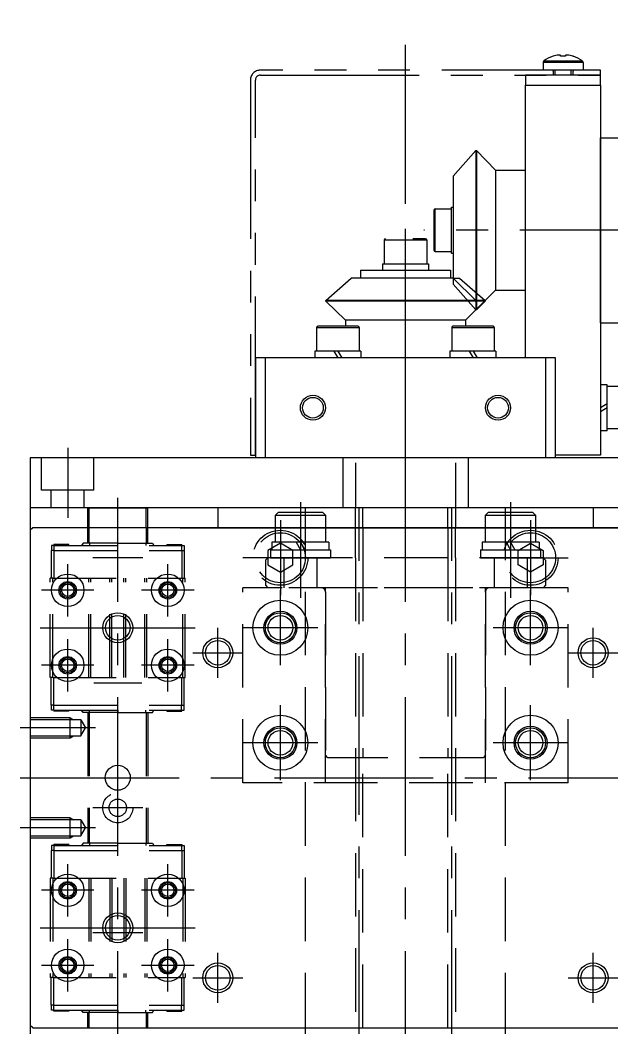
# Model space of a CAD drawing. Extents: x -58 to 484, y -16 to 584.
# Drawn here: x 268.8 to 387, y 116 to 317.5 of the extents above; entities that cross this region are included whole.
import ezdxf

# ---------------------------------------------------------------- set-up
doc = ezdxf.new("R2010")
doc.units = 0
for name, pattern in [('CENTER', [50.8, 31.75, -6.35, 6.35, -6.35]), ('DASHED', [19.05, 12.7, -6.35]), ('PHANTOM', [63.5, 31.75, -6.35, 6.35, -6.35, 6.35, -6.35])]:
    doc.linetypes.add(name, pattern=pattern)
doc.layers.get('0').update_dxf_attribs({"linetype": 'CONTINUOUS'})
doc.layers.add('CENTER', color=1, linetype='CENTER')
doc.layers.add('SCALE', color=7, linetype='CONTINUOUS')

msp = doc.modelspace()

# ---------------------------------------------------------------- linework, layer by layer
at = {"color": 7, "linetype": 'CONTINUOUS'}
for p, q in [((376.74, 310.52), (376.39, 310.52)), ((376.74, 310.27), (376.74, 310.52)), ((377.77, 310.52), (377.77, 310.27)), ((378.12, 310.52), (377.77, 310.52)), ((377.26, 309.04), (373.26, 309.04)), ((373.26, 309.04), (373.26, 307.5)), ((377.26, 309.33), (373.4, 309.33)), ((375.26, 310.29), (375.27, 310.27)), ((381.11, 309.33), (377.26, 309.33)), ((381.26, 309.04), (377.26, 309.04)), ((379.24, 310.27), (379.25, 310.29)), ((381.26, 309.04), (381.26, 307.5)), ((369.76, 306.5), (369.76, 304.5)), ((384.76, 306.5), (369.76, 306.5)), ((377.26, 307.5), (373.26, 307.5)), ((375.26, 307.3), (375.26, 306.5)), ((381.26, 307.5), (377.26, 307.5)), ((379.26, 306.5), (379.26, 307.3)), ((384.76, 304.5), (384.76, 306.5)), ((369.76, 304.5), (384.76, 304.5)), ((369.76, 250), (369.76, 304.5)), ((384.76, 304.5), (384.76, 230.5)), ((384.76, 257), (384.76, 294)), ((355.32, 286.32), (359.83, 291.42)), ((359.83, 291.42), (359.97, 291.42)), ((359.83, 291.42), (359.83, 275.5)), ((359.97, 291.42), (359.97, 275.5)), ((359.97, 291.42), (363.76, 287.5)), ((355.32, 286.32), (355.32, 275.5)), ((363.76, 287.5), (369.76, 287.5)), ((363.76, 287.5), (363.76, 275.5)), ((354.96, 280.1), (355.32, 280.1)), ((354.96, 270.9), (354.96, 280.1)), ((351.46, 279.5), (351.46, 271.5)), ((351.71, 279.75), (354.96, 279.75)), ((351.71, 271.25), (351.71, 279.75)), ((355.32, 275.5), (355.32, 265.94)), ((359.83, 275.5), (359.83, 259.57)), ((359.97, 275.5), (359.97, 259.57)), ((363.76, 275.5), (363.76, 263.5)), ((341.51, 273.55), (341.51, 268.8)), ((341.51, 273.55), (347.35, 273.55)), ((349.76, 273.8), (347.25, 273.8)), ((347.35, 273.55), (350.01, 273.55)), ((350.01, 273.55), (350.01, 268.8)), ((351.71, 271.25), (354.96, 271.25)), ((354.96, 270.9), (355.32, 270.9)), ((341.16, 268.8), (341.16, 267.5)), ((341.16, 268.8), (350.36, 268.8)), ((350.36, 268.8), (350.36, 267.5)), ((336.76, 267.5), (336.76, 265.94)), ((336.76, 267.5), (354.76, 267.5)), ((354.76, 267.5), (354.76, 265.94)), ((329.83, 261.43), (334.94, 265.94)), ((355.32, 265.94), (334.94, 265.94)), ((355.32, 265.94), (359.83, 261.43)), ((363.76, 263.5), (357.76, 257.5)), ((363.76, 263.5), (369.76, 263.5)), ((329.83, 261.29), (329.83, 261.43)), ((361.68, 261.43), (329.83, 261.43)), ((333.76, 257.5), (329.83, 261.29)), ((361.68, 261.29), (329.83, 261.29)), ((361.68, 261.29), (359.97, 259.57)), ((361.68, 261.43), (361.68, 261.29)), ((359.97, 259.57), (359.83, 259.57)), ((328.01, 256.05), (336.51, 256.05)), ((328.01, 256.05), (328.01, 251.3)), ((336.26, 256.3), (328.26, 256.3)), ((333.76, 257.5), (333.76, 256.3)), ((357.76, 257.5), (333.76, 257.5)), ((336.51, 256.05), (336.51, 251.3)), ((355.01, 256.05), (355.01, 251.3)), ((355.01, 256.05), (363.51, 256.05)), ((363.26, 256.3), (355.26, 256.3)), ((357.76, 257.5), (357.76, 256.3)), ((363.51, 256.05), (363.51, 251.3)), ((317.76, 250), (315.76, 250)), ((315.76, 250), (315.76, 230)), ((317.76, 230), (317.76, 250)), ((373.76, 250), (317.76, 250)), ((327.66, 251.3), (327.66, 250)), ((336.84, 251.3), (327.66, 251.3)), ((331.45, 251.3), (332.26, 250)), ((332.26, 251.3), (333.07, 250)), ((336.84, 251.3), (336.84, 250)), ((354.66, 251.3), (354.66, 250)), ((363.84, 251.3), (354.66, 251.3)), ((358.47, 251.3), (359.28, 250)), ((359.28, 251.3), (360.09, 250)), ((363.84, 251.3), (363.84, 250)), ((375.76, 250), (369.76, 250)), ((373.76, 250), (373.76, 230)), ((375.76, 230.5), (375.76, 250)), ((386.06, 244.6), (384.76, 244.6)), ((386.06, 235.4), (386.06, 244.6)), ((390.81, 244.25), (386.06, 244.25)), ((386.06, 240.81), (384.76, 240)), ((386.06, 240), (384.76, 239.19)), ((386.06, 235.4), (384.76, 235.4)), ((390.81, 235.75), (386.06, 235.75)), ((420.76, 230), (270.76, 230)), ((270.76, 230), (270.76, 0)), ((375.76, 230), (315.76, 230)), ((375.76, 230), (375.76, 230.5)), ((384.76, 230.5), (375.76, 230.5)), ((420.76, 220), (270.76, 220)), ((282.26, 220), (294.26, 220)), ((282.26, 216), (282.26, 220)), ((282.56, 216), (282.56, 220)), ((293.96, 216), (293.96, 220)), ((294.26, 216), (294.26, 220)), ((308.26, 220), (308.26, 216)), ((335.76, 216), (335.76, 220)), ((337.26, 216), (337.26, 220)), ((354.26, 216), (354.26, 220)), ((355.76, 220), (355.76, 216)), ((383.26, 220), (383.26, 216)), ((319.76, 218.5), (320.36, 219.1)), ((319.76, 218.5), (329.76, 218.5)), ((319.76, 216), (319.76, 218.5)), ((320.36, 219.1), (329.16, 219.1)), ((329.16, 219.1), (329.76, 218.5)), ((329.76, 218.5), (329.76, 216)), ((361.76, 218.5), (362.36, 219.1)), ((361.76, 218.5), (371.76, 218.5)), ((361.76, 216), (361.76, 218.5)), ((362.36, 219.1), (371.16, 219.1)), ((371.16, 219.1), (371.76, 218.5)), ((371.76, 218.5), (371.76, 216)), ((271.26, 216), (270.76, 215.5)), ((271.26, 216), (270.76, 215.5)), ((420.26, 216), (271.26, 216)), ((420.26, 216), (271.26, 216)), ((300.76, 216), (295.76, 216)), ((300.76, 216), (390.76, 216)), ((270.76, 215.5), (270.76, 116.5)), ((270.76, 215.5), (270.76, 116.5)), ((271.26, 116), (270.76, 116.5)), ((271.26, 116), (270.76, 116.5)), ((271.26, 116), (420.26, 116))]:
    msp.add_line(p, q, dxfattribs=at)
at = {"color": 3, "linetype": 'PHANTOM'}
for p, q in [((384.76, 307.5), (316.76, 307.5)), ((316.76, 306.5), (384.76, 306.5)), ((384.76, 306.5), (384.76, 307.5)), ((384.76, 306.5), (384.76, 307.5)), ((314.76, 305.5), (314.76, 230.5)), ((315.76, 230.5), (315.76, 305.5)), ((314.76, 230.5), (315.76, 230.5))]:
    msp.add_line(p, q, dxfattribs=at)
at = {"color": 3, "linetype": 'CONTINUOUS'}
for p, q in [((375.64, 307.5), (375.64, 306.5)), ((378.88, 306.5), (378.88, 307.5))]:
    msp.add_line(p, q, dxfattribs=at)
at = {"color": 3, "linetype": 'DASHED'}
for p, q in [((355.32, 265.94), (356.58, 265.94)), ((355.32, 265.94), (355.32, 264.68)), ((355.32, 264.68), (359.83, 259.58)), ((356.58, 265.94), (361.68, 261.43)), ((273.01, 223.5), (273.01, 230)), ((283.51, 223.5), (283.51, 230)), ((333.26, 230), (333.26, 220)), ((358.26, 230), (358.26, 220)), ((335.76, 229), (335.76, 220)), ((355.76, 229), (355.76, 220)), ((283.51, 223.5), (273.01, 223.5)), ((274.96, 220), (274.96, 223.5)), ((281.56, 220), (281.56, 223.5)), ((325.76, 0), (325.76, 220)), ((365.76, 0), (365.76, 220)), ((282.26, 212.95), (282.26, 216)), ((282.56, 212.95), (282.56, 216)), ((293.96, 216), (293.96, 212.95)), ((294.26, 212.95), (294.26, 216)), ((319.76, 213.1), (319.76, 216)), ((329.76, 216), (329.76, 213.1)), ((335.76, 210), (335.76, 216)), ((335.76, 210), (335.76, 216)), ((337.26, 216), (337.26, 210)), ((337.26, 216), (337.26, 210)), ((354.26, 216), (354.26, 210)), ((354.26, 216), (354.26, 210)), ((355.76, 210), (355.76, 216)), ((355.76, 210), (355.76, 216)), ((361.76, 213.1), (361.76, 216)), ((371.76, 216), (371.76, 213.1)), ((275.51, 212.45), (275.01, 212.45)), ((275.01, 212.45), (275.01, 211.45)), ((278.46, 212.65), (275.46, 212.65)), ((275.46, 212.65), (275.46, 212.45)), ((275.51, 212.45), (301.01, 212.45)), ((275.51, 212.45), (275.51, 211.45)), ((278.46, 212.45), (278.46, 212.65)), ((281.33, 212.95), (281.03, 212.45)), ((282.63, 212.95), (281.33, 212.95)), ((288.26, 212.95), (282.63, 212.95)), ((282.63, 212.95), (282.63, 212.45)), ((288.26, 212.95), (293.89, 212.95)), ((288.26, 212.45), (288.26, 212.95)), ((293.89, 212.95), (295.19, 212.95)), ((293.89, 212.95), (293.89, 212.45)), ((295.19, 212.95), (295.49, 212.45)), ((298.06, 212.65), (298.06, 212.45)), ((298.06, 212.65), (301.06, 212.65)), ((301.01, 212.45), (301.51, 212.45)), ((301.01, 212.45), (301.01, 211.45)), ((301.06, 212.45), (301.06, 212.65)), ((301.51, 212.45), (301.51, 211.45)), ((320.76, 212.89), (318.26, 211.44)), ((318.76, 211.6), (318.76, 210)), ((318.76, 211.6), (330.76, 211.6)), ((330.46, 213.1), (319.06, 213.1)), ((319.06, 213.1), (319.06, 211.6)), ((323.26, 211.44), (320.76, 212.89)), ((323.89, 213.1), (324.76, 211.6)), ((324.76, 213.1), (325.62, 211.6)), ((330.46, 213.1), (330.46, 211.6)), ((330.76, 211.6), (330.76, 210)), ((360.76, 211.6), (360.76, 210)), ((360.76, 211.6), (372.76, 211.6)), ((372.46, 213.1), (361.06, 213.1)), ((361.06, 213.1), (361.06, 211.6)), ((365.89, 213.1), (366.76, 211.6)), ((366.76, 213.1), (367.62, 211.6)), ((368.26, 211.44), (370.76, 212.89)), ((370.76, 212.89), (373.26, 211.44)), ((372.46, 213.1), (372.46, 211.6)), ((372.76, 211.6), (372.76, 210)), ((274.96, 211.45), (274.96, 205.95)), ((275.46, 211.45), (274.96, 211.45)), ((275.46, 211.45), (301.06, 211.45)), ((275.46, 211.45), (275.46, 205.95)), ((301.06, 211.45), (301.06, 205.95)), ((301.06, 211.45), (301.56, 211.45)), ((301.56, 211.45), (301.56, 205.95)), ((317.76, 209.5), (318.26, 210)), ((318.26, 211.44), (318.26, 208.56)), ((373.26, 210), (318.26, 210)), ((318.76, 210), (330.76, 210)), ((321.46, 210), (321.46, 204)), ((323.26, 208.56), (323.26, 211.44)), ((328.06, 210), (328.06, 204)), ((335.76, 210), (335.76, 170)), ((335.76, 210), (335.76, 170)), ((337.26, 210), (337.26, 170)), ((337.26, 210), (337.26, 170)), ((354.26, 210), (354.26, 170)), ((354.26, 210), (354.26, 170)), ((355.76, 210), (355.76, 170)), ((355.76, 210), (355.76, 170)), ((360.76, 210), (372.76, 210)), ((363.46, 210), (363.46, 204)), ((368.26, 208.56), (368.26, 211.44)), ((370.06, 210), (370.06, 204)), ((373.26, 211.44), (373.26, 208.56)), ((373.76, 209.5), (373.26, 210)), ((317.76, 209.5), (317.76, 204.5)), ((318.26, 208.56), (320.76, 207.11)), ((320.76, 207.11), (323.26, 208.56)), ((370.76, 207.11), (368.26, 208.56)), ((373.26, 208.56), (370.76, 207.11)), ((373.76, 209.5), (373.76, 204.5)), ((274.76, 186.05), (274.76, 205.95)), ((275.26, 205.95), (274.76, 205.95)), ((275.26, 205.95), (301.26, 205.95)), ((275.26, 186.05), (275.26, 205.95)), ((282.46, 186.05), (282.46, 205.95)), ((282.86, 186.05), (282.86, 205.95)), ((286.66, 186.05), (286.66, 205.95)), ((287.06, 186.05), (287.06, 205.95)), ((289.46, 186.05), (289.46, 205.95)), ((289.86, 186.05), (289.86, 205.95)), ((293.66, 186.05), (293.66, 205.95)), ((294.06, 186.05), (294.06, 205.95)), ((301.26, 186.05), (301.26, 205.95)), ((301.26, 205.95), (301.76, 205.95)), ((301.76, 186.05), (301.76, 205.95)), ((378.26, 204), (313.26, 204)), ((313.26, 165), (313.26, 204)), ((317.76, 204.5), (318.26, 204)), ((373.26, 204), (318.26, 204)), ((329.76, 165), (329.76, 204)), ((361.76, 165), (361.76, 204)), ((373.76, 204.5), (373.26, 204)), ((378.26, 165), (378.26, 204)), ((329.76, 203.2), (329.76, 170.5)), ((361.76, 203.2), (361.76, 170.5)), ((275.26, 186.05), (274.76, 186.05)), ((274.96, 180.55), (274.96, 186.05)), ((275.26, 186.05), (301.26, 186.05)), ((275.46, 180.55), (275.46, 186.05)), ((301.06, 180.55), (301.06, 186.05)), ((301.26, 186.05), (301.76, 186.05)), ((301.56, 180.55), (301.56, 186.05)), ((275.46, 180.55), (274.96, 180.55)), ((275.01, 179.55), (275.01, 180.55)), ((275.51, 179.55), (275.01, 179.55)), ((275.46, 180.55), (301.06, 180.55)), ((275.46, 179.55), (275.46, 179.35)), ((278.46, 179.35), (275.46, 179.35)), ((275.51, 179.55), (275.51, 180.55)), ((275.51, 179.55), (301.01, 179.55)), ((278.46, 179.35), (278.46, 179.55)), ((281.33, 179.05), (281.03, 179.55)), ((282.63, 179.05), (282.63, 179.55)), ((288.26, 179.55), (288.26, 179.05)), ((293.89, 179.05), (293.89, 179.55)), ((295.19, 179.05), (295.49, 179.55)), ((298.06, 179.55), (298.06, 179.35)), ((298.06, 179.35), (301.06, 179.35)), ((301.01, 179.55), (301.01, 180.55)), ((301.01, 179.55), (301.51, 179.55)), ((301.06, 180.55), (301.56, 180.55)), ((301.06, 179.35), (301.06, 179.55)), ((301.51, 179.55), (301.51, 180.55)), ((278.76, 178), (270.76, 178)), ((280.86, 177.62), (270.76, 177.62)), ((278.76, 174), (278.76, 178)), ((278.76, 178), (279.41, 177.62)), ((280.86, 177.62), (280.86, 174.38)), ((280.86, 177.62), (281.79, 176)), ((282.63, 179.05), (281.33, 179.05)), ((282.26, 179.05), (282.26, 152.95)), ((282.56, 179.05), (282.56, 152.95)), ((288.26, 179.05), (282.63, 179.05)), ((288.26, 179.05), (293.89, 179.05)), ((293.89, 179.05), (295.19, 179.05)), ((293.96, 179.05), (293.96, 152.95)), ((294.26, 179.05), (294.26, 152.95)), ((280.86, 174.38), (281.79, 176)), ((270.76, 174.38), (280.86, 174.38)), ((270.76, 174), (278.76, 174)), ((278.76, 174), (279.41, 174.38)), ((330.26, 170), (329.76, 170.5)), ((361.26, 170), (330.26, 170)), ((335.76, 170), (335.76, 116)), ((337.26, 116), (337.26, 170)), ((354.26, 116), (354.26, 170)), ((355.76, 170), (355.76, 116)), ((361.76, 170.5), (361.26, 170)), ((378.26, 165), (313.26, 165)), ((278.76, 158), (270.76, 158)), ((280.86, 157.62), (270.76, 157.62)), ((278.76, 154), (278.76, 158)), ((278.76, 158), (279.41, 157.62)), ((280.86, 157.62), (280.86, 154.38)), ((280.86, 157.62), (281.79, 156)), ((280.86, 154.38), (281.79, 156)), ((270.76, 154.38), (280.86, 154.38)), ((270.76, 154), (278.76, 154)), ((278.76, 154), (279.41, 154.38)), ((274.96, 151.45), (274.96, 145.95)), ((275.46, 151.45), (274.96, 151.45)), ((275.51, 152.45), (275.01, 152.45)), ((275.01, 152.45), (275.01, 151.45)), ((278.46, 152.65), (275.46, 152.65)), ((275.46, 152.45), (275.46, 152.65)), ((275.46, 151.45), (301.06, 151.45)), ((275.46, 151.45), (275.46, 145.95)), ((275.51, 152.45), (301.01, 152.45)), ((275.51, 152.45), (275.51, 151.45)), ((278.46, 152.65), (278.46, 152.45)), ((281.33, 152.95), (281.03, 152.45)), ((282.63, 152.95), (281.33, 152.95)), ((288.26, 152.95), (282.63, 152.95)), ((282.63, 152.95), (282.63, 152.45)), ((288.26, 152.95), (293.89, 152.95)), ((288.26, 152.45), (288.26, 152.95)), ((293.89, 152.95), (293.89, 152.45)), ((293.89, 152.95), (295.19, 152.95)), ((295.19, 152.95), (295.49, 152.45)), ((298.06, 152.45), (298.06, 152.65)), ((298.06, 152.65), (301.06, 152.65)), ((301.01, 152.45), (301.51, 152.45)), ((301.01, 152.45), (301.01, 151.45)), ((301.06, 152.65), (301.06, 152.45)), ((301.06, 151.45), (301.06, 145.95)), ((301.06, 151.45), (301.56, 151.45)), ((301.51, 152.45), (301.51, 151.45)), ((301.56, 151.45), (301.56, 145.95)), ((274.76, 145.95), (274.76, 126.05)), ((275.26, 145.95), (274.76, 145.95)), ((275.26, 145.95), (301.26, 145.95)), ((275.26, 145.95), (275.26, 126.05)), ((282.46, 145.95), (282.46, 126.05)), ((282.86, 145.95), (282.86, 126.05)), ((286.66, 145.95), (286.66, 126.05)), ((287.06, 145.95), (287.06, 126.05)), ((289.46, 145.95), (289.46, 126.05)), ((289.86, 145.95), (289.86, 126.05)), ((293.66, 145.95), (293.66, 126.05)), ((294.06, 145.95), (294.06, 126.05)), ((301.26, 145.95), (301.26, 126.05)), ((301.26, 145.95), (301.76, 145.95)), ((301.76, 145.95), (301.76, 126.05)), ((275.26, 126.05), (274.76, 126.05)), ((274.96, 120.55), (274.96, 126.05)), ((275.26, 126.05), (301.26, 126.05)), ((275.46, 120.55), (275.46, 126.05)), ((301.06, 120.55), (301.06, 126.05)), ((301.26, 126.05), (301.76, 126.05)), ((301.56, 120.55), (301.56, 126.05)), ((275.46, 120.55), (274.96, 120.55)), ((275.01, 119.55), (275.01, 120.55)), ((275.51, 119.55), (275.01, 119.55)), ((275.46, 120.55), (301.06, 120.55)), ((275.46, 119.35), (275.46, 119.55)), ((278.46, 119.35), (275.46, 119.35)), ((275.51, 119.55), (275.51, 120.55)), ((275.51, 119.55), (301.01, 119.55)), ((278.46, 119.55), (278.46, 119.35)), ((281.33, 119.05), (281.03, 119.55)), ((282.63, 119.05), (281.33, 119.05)), ((282.26, 116), (282.26, 119.05)), ((282.56, 116), (282.56, 119.05)), ((282.63, 119.05), (282.63, 119.55)), ((288.26, 119.05), (282.63, 119.05)), ((288.26, 119.55), (288.26, 119.05)), ((288.26, 119.05), (293.89, 119.05)), ((293.89, 119.05), (293.89, 119.55)), ((293.89, 119.05), (295.19, 119.05)), ((293.96, 119.05), (293.96, 116)), ((294.26, 116), (294.26, 119.05)), ((295.19, 119.05), (295.49, 119.55)), ((298.06, 119.35), (298.06, 119.55)), ((298.06, 119.35), (301.06, 119.35)), ((301.01, 119.55), (301.01, 120.55)), ((301.01, 119.55), (301.51, 119.55)), ((301.06, 120.55), (301.56, 120.55)), ((301.06, 119.55), (301.06, 119.35)), ((301.51, 119.55), (301.51, 120.55))]:
    msp.add_line(p, q, dxfattribs=at)
at = {"color": 3, "linetype": 'CONTINUOUS'}
for centre, radius in [((327.26, 240), 2.5), ((364.26, 240), 2.5), ((278.26, 203.5), 1.5), ((298.26, 203.5), 1.5), ((288.26, 196), 3), ((320.76, 196), 3), ((370.76, 196), 3), ((308.26, 191), 3), ((383.26, 191), 3), ((278.26, 188.5), 1.5), ((298.26, 188.5), 1.5), ((320.76, 173), 3), ((370.76, 173), 3), ((278.26, 143.5), 1.5), ((298.26, 143.5), 1.5), ((288.26, 136), 3), ((278.26, 128.5), 1.5), ((298.26, 128.5), 1.5), ((308.26, 126), 3), ((383.26, 126), 3)]:
    msp.add_circle(centre, radius, dxfattribs=at)
at = {"color": 7, "linetype": 'CONTINUOUS'}
for centre, radius in [((327.26, 240), 2.07), ((364.26, 240), 2.07), ((278.26, 203.5), 3.25), ((298.26, 203.5), 3.25), ((278.26, 203.5), 1.75), ((278.26, 203.5), 1.23), ((298.26, 203.5), 1.75), ((298.26, 203.5), 1.23), ((320.76, 196), 5.5), ((370.76, 196), 5.5), ((288.26, 196), 2.46), ((320.76, 196), 3.3), ((320.76, 196), 2.46), ((370.76, 196), 3.3), ((370.76, 196), 2.46), ((308.26, 191), 2.46), ((383.26, 191), 2.46), ((278.26, 188.5), 3.25), ((298.26, 188.5), 3.25), ((278.26, 188.5), 1.75), ((278.26, 188.5), 1.23), ((298.26, 188.5), 1.75), ((298.26, 188.5), 1.23), ((320.76, 173), 5.5), ((370.76, 173), 5.5), ((320.76, 173), 3.3), ((320.76, 173), 2.46), ((370.76, 173), 3.3), ((370.76, 173), 2.46), ((288.26, 166), 2.5), ((278.26, 143.5), 3.25), ((278.26, 143.5), 1.75), ((298.26, 143.5), 3.25), ((298.26, 143.5), 1.75), ((278.26, 143.5), 1.23), ((298.26, 143.5), 1.23), ((288.26, 136), 2.46), ((278.26, 128.5), 3.25), ((298.26, 128.5), 3.25), ((278.26, 128.5), 1.75), ((278.26, 128.5), 1.23), ((298.26, 128.5), 1.75), ((298.26, 128.5), 1.23), ((308.26, 126), 2.46), ((383.26, 126), 2.46)]:
    msp.add_circle(centre, radius, dxfattribs=at)
at = {"color": 3, "linetype": 'DASHED'}
for centre, radius in [((320.76, 210), 5.5), ((320.76, 210), 5), ((370.76, 210), 5.5), ((370.76, 210), 5), ((288.26, 160), 3), ((288.26, 160), 1.75)]:
    msp.add_circle(centre, radius, dxfattribs=at)
at = {"color": 7, "linetype": 'CONTINUOUS'}
for centre, radius, start, end in [((377.26, 304.1), 6.48, 97.6968, 107.8351), ((377.26, 304.1), 6.48, 72.1649, 82.3032), ((373.62, 309.04), 0.36, 126.3584, 180), ((377.26, 304.1), 6.5, 107.8626, 126.3584), ((377.26, 303.11), 7.18, 85.8857, 94.1143), ((377.26, 304.1), 6.5, 53.6416, 72.1374), ((380.9, 309.04), 0.36, 0, 53.6416), ((375.06, 307.3), 0.2, 0, 90), ((379.46, 307.3), 0.2, 90, 180), ((351.71, 279.5), 0.25, 90, 180), ((341.76, 273.55), 0.25, 90, 180), ((349.76, 273.55), 0.25, 0, 90), ((351.71, 271.5), 0.25, 180, 270), ((328.26, 256.05), 0.25, 90, 180), ((336.26, 256.05), 0.25, 0, 90), ((355.26, 256.05), 0.25, 90, 180), ((363.26, 256.05), 0.25, 0, 90)]:
    msp.add_arc(centre, radius, start, end, dxfattribs=at)
at = {"color": 3, "linetype": 'PHANTOM'}
for radius in [2, 1]:
    msp.add_arc((316.76, 305.5), radius, 90, 180, dxfattribs=at)
at = {"color": 3, "linetype": 'DASHED'}
for centre, start, end in [((328.96, 203.2), 0, 90), ((362.56, 203.2), 90, 180)]:
    msp.add_arc(centre, 0.8, start, end, dxfattribs=at)
at = {"layer": 'CENTER', "color": 1, "linetype": 'CENTER'}
for p, q in [((345.76, 230), (345.76, 317.5)), ((345.76, -2), (345.76, 275.8)), ((451.16, 275.5), (349.46, 275.5)), ((278.26, 232), (278.26, 218)), ((288.26, -2), (288.26, 222)), ((324.76, 221.1), (324.76, 202)), ((336.51, 57), (336.51, 220)), ((355.01, 57), (355.01, 220)), ((366.76, 221.1), (366.76, 202)), ((320.76, 217.5), (320.76, 202.5)), ((370.76, 217.5), (370.76, 202.5)), ((293.26, 210), (283.26, 210)), ((328.26, 210), (313.26, 210)), ((363.26, 210), (378.26, 210)), ((278.26, 198.25), (278.26, 208.75)), ((298.26, 198.25), (298.26, 208.75)), ((283.51, 203.5), (273.01, 203.5)), ((303.51, 203.5), (293.01, 203.5)), ((320.76, 188.5), (320.76, 203.5)), ((370.76, 188.5), (370.76, 203.5)), ((272.76, 196), (303.76, 196)), ((308.26, 186), (308.26, 196)), ((328.26, 196), (313.26, 196)), ((378.26, 196), (363.26, 196)), ((383.26, 186), (383.26, 196)), ((278.26, 183.25), (278.26, 193.75)), ((298.26, 183.25), (298.26, 193.75)), ((303.26, 191), (313.26, 191)), ((378.26, 191), (388.26, 191)), ((283.51, 188.5), (273.01, 188.5)), ((303.51, 188.5), (293.01, 188.5)), ((283.46, 185), (293.06, 185)), ((320.76, 165.5), (320.76, 180.5)), ((370.76, 165.5), (370.76, 180.5)), ((283.79, 176), (268.76, 176)), ((328.26, 173), (313.26, 173)), ((378.26, 173), (363.26, 173)), ((268.76, 166), (422.76, 166)), ((293.26, 160), (283.26, 160)), ((283.79, 156), (268.76, 156)), ((278.26, 138.25), (278.26, 148.75)), ((298.26, 138.25), (298.26, 148.75)), ((283.51, 143.5), (273.01, 143.5)), ((303.51, 143.5), (293.01, 143.5)), ((272.76, 136), (303.76, 136)), ((278.26, 123.25), (278.26, 133.75)), ((293.26, 135), (283.26, 135)), ((298.26, 123.25), (298.26, 133.75)), ((308.26, 121), (308.26, 131)), ((383.26, 121), (383.26, 131)), ((283.51, 128.5), (273.01, 128.5)), ((303.51, 128.5), (293.01, 128.5)), ((303.26, 126), (313.26, 126)), ((378.26, 126), (388.26, 126))]:
    msp.add_line(p, q, dxfattribs=at)
at = {"layer": 'SCALE', "color": 7, "linetype": 'CONTINUOUS'}
for p, q in [((384.76, 294), (390.76, 294)), ((384.76, 257), (390.76, 257))]:
    msp.add_line(p, q, dxfattribs=at)

doc.saveas('drawing.dxf')
